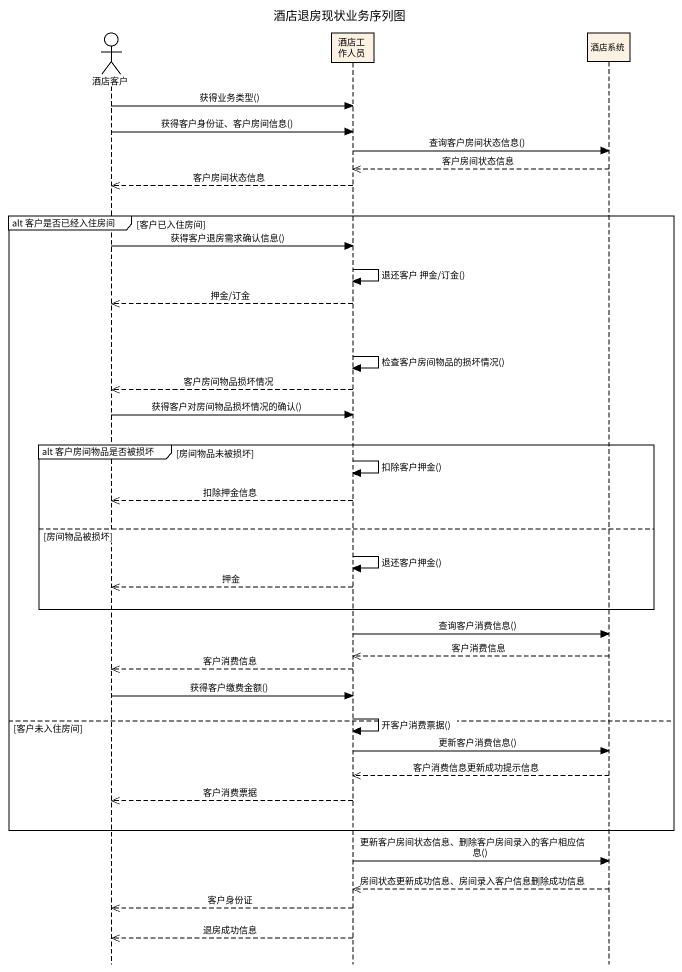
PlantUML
@startuml
title 酒店退房现状业务序列图
hide footbox
actor 酒店客户
participant 酒店工作人员 #FCF2E3
participant 酒店系统 #FCF2E3

酒店客户 -> 酒店工作人员 : 获得业务类型()
酒店客户 -> 酒店工作人员 : 获得客户身份证、客户房间信息()
酒店工作人员 -> 酒店系统 : 查询客户房间状态信息()
酒店系统 -->> 酒店工作人员 : 客户房间状态信息
酒店工作人员 -->> 酒店客户 : 客户房间状态信息
group alt 客户是否已经入住房间 [客户已入住房间]
  酒店客户 -> 酒店工作人员 : 获得客户退房需求确认信息()
  酒店工作人员 -> 酒店工作人员 : 退还客户 押金/订金()
  酒店工作人员 -->> 酒店客户 : 押金/订金
  酒店工作人员 -> 酒店工作人员 : 检查客户房间物品的损坏情况()
  酒店工作人员 -->> 酒店客户 : 客户房间物品损坏情况
  酒店客户 -> 酒店工作人员 : 获得客户对房间物品损坏情况的确认()
  group alt 客户房间物品是否被损坏 [房间物品未被损坏]
    酒店工作人员 -> 酒店工作人员 : 扣除客户押金()
    酒店工作人员 -->> 酒店客户 : 扣除押金信息
  else 房间物品被损坏
    酒店工作人员 -> 酒店工作人员 : 退还客户押金()
    酒店工作人员 -->> 酒店客户 : 押金
  end
  酒店工作人员 -> 酒店系统 : 查询客户消费信息()
  酒店系统 -->> 酒店工作人员 : 客户消费信息
  酒店工作人员 -->> 酒店客户 : 客户消费信息
  酒店客户 -> 酒店工作人员 : 获得客户缴费金额()
  酒店工作人员 -> 酒店工作人员 : 开客户消费票据()
else 客户未入住房间
  酒店工作人员 -> 酒店系统 : 更新客户消费信息()
  酒店系统 -->> 酒店工作人员 : 客户消费信息更新成功提示信息
  酒店工作人员 -->> 酒店客户 : 客户消费票据
end
酒店工作人员 -> 酒店系统 : 更新客户房间状态信息、删除客户房间录入的客户相应信息()
酒店系统 -->> 酒店工作人员 : 房间状态更新成功信息、房间录入客户信息删除成功信息
酒店工作人员 -->> 酒店客户 : 客户身份证
酒店工作人员 -->> 酒店客户 : 退房成功信息
@enduml
